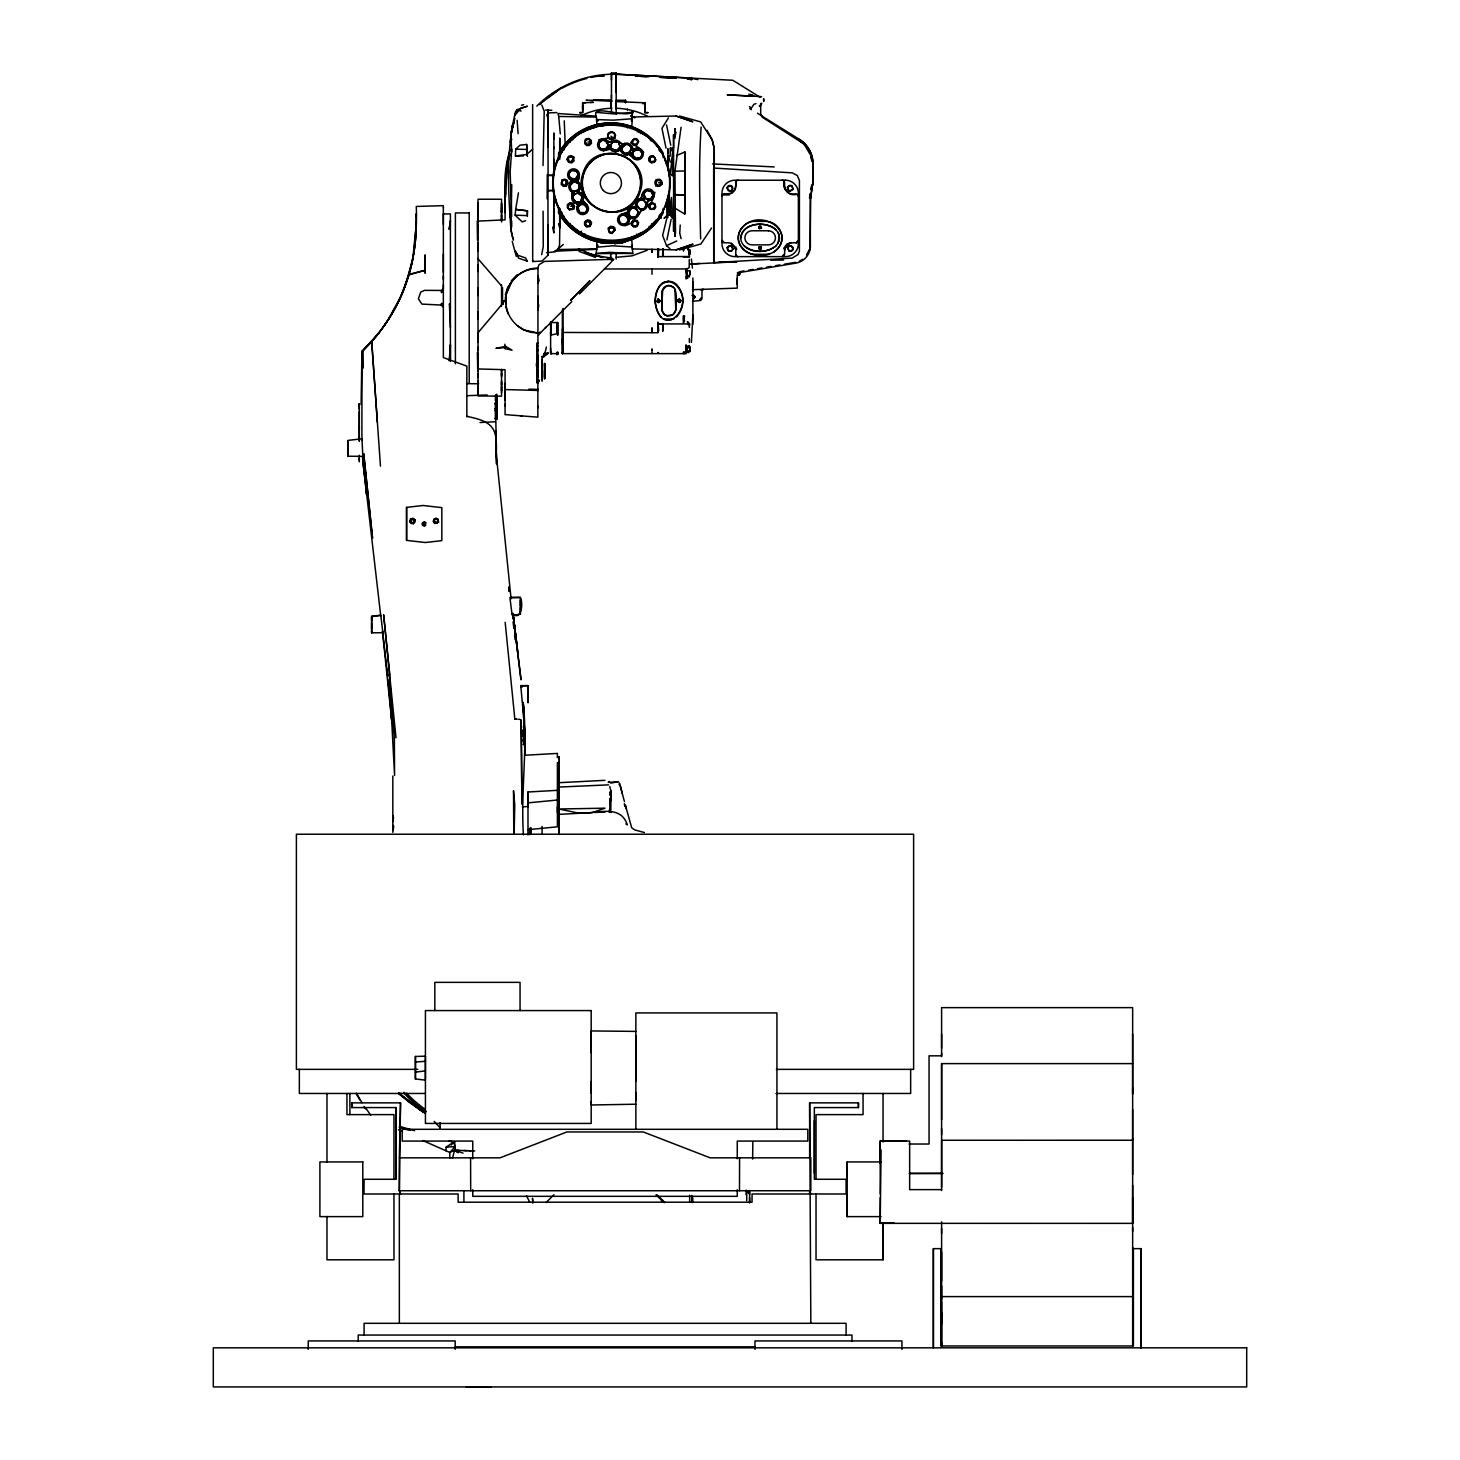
<?xml version="1.0" encoding="UTF-8"?>
<svg xmlns="http://www.w3.org/2000/svg" width="1460" height="1460" viewBox="0 0 1460 1460"><rect width="100%" height="100%" fill="white"/><g stroke="black" fill="none" stroke-linecap="round" stroke-linejoin="round"><path stroke-width="1.5" d="M348.119 450.611L348.119 440.373L361.971 438.785L362.828 456.396L348.119 456.213M348.119 454.407L348.119 452.107M348.119 444.588L348.119 452.764M348.119 452.673L348.119 456.414L348.119 446.431L348.119 447.599M399.346 1323.308L399.346 1193.988L363.996 1193.988L364.087 1179.278L395.824 1179.278L395.824 1107.574L351.732 1107.574L351.732 1102.866L400.533 1102.866L399.365 1190.74L400.533 1193.988L458.13 1193.988L458.13 1202.2L752.046 1202.2L752.046 1193.988L846.088 1193.988L846.088 1179.278L814.351 1179.278L814.351 1107.574L858.443 1107.574L858.443 1102.866L809.643 1102.866L809.643 1157.835M359.288 460.52L359.288 458.02M359.288 411.738L359.288 441.029L359.288 403.672L359.288 409.092M371.643 624.57L371.643 616.266L380.768 615.153L382.867 632.727L371.643 632.819L371.643 627.289M371.643 631.633L371.643 625.062M371.643 616.996L371.643 620.737M392.831 776.027L392.831 830.466L392.795 825.228M406.573 540.383L406.573 507.368L423.071 505.489L441.832 507.642L441.832 540.656L425.334 542.518L406.573 540.383L406.573 507.368M415.425 1078.976L415.425 1056.474L425.426 1056.164L425.407 1080.108L415.425 1078.976L415.425 1072.041M443.347 279.407L443.347 275.922M443.347 272.381L443.347 254.076M443.347 224.311L443.347 214.127M443.347 207.831L443.347 205.678L416.301 206.444C417.031 230.862 415.352 255.664 407.596 278.97A176.715 176.423 59.6 0 1 367.117 346.421L361.934 351.604L361.113 404.493M478.022 245.006L478.022 247.908L478.022 243.072M478.022 211.609L478.022 213.817M478.022 388.342L478.022 381.17M478.022 377.519L478.022 373.705M478.022 371.004L478.022 369.854M478.022 359.872L478.022 356.97M478.022 356.058L478.022 354.141M478.022 335.125L478.022 341.95M478.022 295.541L478.022 291.215M478.022 289.025L478.022 288.204M478.022 270.228C478.022 275.794 478.022 261.833 478.022 265.611M478.022 231.684L478.022 225.15M478.022 227.066L478.022 225.278M478.022 221.044L478.022 222.212M478.022 218.416L478.022 217.138M478.022 212.412L478.022 210.459M478.022 209.181L478.022 203.597M478.022 206.608L478.022 204.364M478.022 359.525L478.022 356.495M478.022 349.524L478.022 348.119M478.022 319.229L478.022 317.44M478.022 314.064L478.022 318.225M478.022 312.823L478.022 311.947M478.022 293.624L478.022 292.31M478.022 250.737L478.022 249.332M478.022 228.983L478.022 227.504M478.022 217.357L478.022 214.237M478.022 208.05L478.022 213.561M495.232 418.874L496.838 419.202L496.838 394.127M496.838 402.266L496.838 395.842L495.451 395.842L495.615 401.226L495.688 394.674M496.838 419.202L496.838 401.609M501.546 210.057L501.546 212.138M501.546 390.659L501.546 388.871M501.546 384.655L501.546 380.567M501.546 219.292L501.546 217.868L501.546 219.547M501.546 211.736L501.546 208.05M501.546 205.349L501.546 208.433M501.546 382.374L501.546 392.722M501.546 373.212L501.546 377.009M501.546 369.854L501.546 375.603M501.546 221.099L501.546 219M501.546 202.94L501.546 204.582M505.069 383.341L505.069 389.528M505.069 212.375L505.069 219.858L477.238 221.135L477.493 240.188M505.069 207.375L505.069 201.79M505.069 414.585L505.069 369.709L477.694 368.924L477.383 352.444M505.069 212.539L505.069 191.935M505.069 211.043L505.069 209.729M505.069 208.36L505.069 205.75M520.344 609.13L520.344 607.47M527.407 216.39L527.407 210.824L515.672 209.419L515.125 215.168L522.169 221.883L525.655 220.697M527.991 806.96L527.991 791.995L557.392 790.334M527.991 702.096L527.991 700.873M527.991 698.263L527.991 691.201M527.991 690.233L527.991 685.634L520.782 685.689L522.333 702.862M536.805 359.762L537.973 359.233L536.805 359.324L536.805 361.898L537.992 366.04L536.805 366.04L536.805 363.102L537.992 363.12L537.992 365.31M536.805 367.756L536.805 364.471L537.992 364.124C538.868 370.402 535.09 366.916 536.805 362.317L537.992 363.649L536.805 363.595M537.992 362.116L536.805 363.011L536.805 360.93L537.992 361.022L537.992 362.116L536.805 361.825M505.58 389.583L537.992 390.44L537.992 389.4L528.976 389.163M537.992 365.383L536.805 366.04M537.992 304.027L537.992 310.268L538.777 304.903M537.992 302.439L537.992 296.289M537.992 282.985L537.992 281.05M542.098 379.855L542.098 376.625M542.098 375.658L542.098 371.26M542.098 374.234L542.098 368.267M542.098 364.653L542.098 363.029M542.098 361.514L542.098 359.452M545.036 378.651L545.036 363.887L545.036 374.654M545.036 371.26L545.036 368.102M545.036 377.83L544.47 363.339M553.632 228.526L553.851 190.457L547.974 190.621L547.993 233.399M547.993 132.531L548.12 190.621L553.924 190.475M550.621 352.955L550.621 348.246M550.621 325.416L550.621 322.003M553.851 135.889L553.869 132.969L553.851 148.664M553.851 206.426L553.851 195.019M553.851 146.894L553.887 175.51L547.974 175.309L553.887 175.456L553.851 159.505M556.789 332.424C556.808 313.024 556.789 328.755 556.789 332.095M557.683 322.532L557.683 335.125L557.683 322.532L550.694 322.569L551.205 324.613M550.621 321.766L550.621 353.63L557.683 353.612L557.665 352.626L557.665 354.598L557.683 352.097M558.851 834.591L558.87 814.388L592.176 812.581L605.006 808.183L558.851 809.004L579.364 813.275M558.851 814.662L558.851 813.457M559.144 812.599L559.144 756.937L557.392 757.065M559.709 150.343L559.727 138.061L559.709 159.432M562.374 344.049L562.374 353.612L562.374 352.7M562.374 342.753L562.374 332.442M581.208 112.621L579.73 112.621L582.668 112.621L582.668 102.802L593.417 102.328L590.534 102.456M591.19 1101.497L591.19 1104.983L635.866 1104.216M591.19 1093.321L591.19 1081.458M591.19 1052.824L591.19 1030.942L635.866 1031.399M593.362 100.265L610.882 100.284L611.466 101.853L611.466 100.412L586.154 100.265M611.466 253.657C608.09 258.767 614.569 258.73 613.017 260.373M611.466 98.97L611.466 95.119M611.466 73.949L611.466 73L616.175 73L616.175 102.583L616.175 100.265L625.573 100.265L625.573 102.291M616.175 257.288L632.016 255.865L647.255 250.226M616.175 101.306L616.175 108.934M616.175 101.105L616.175 101.78M616.175 114.154L616.175 106.781M616.175 105.594L616.175 102.2M616.175 73L616.175 74.478M635.866 1100.53L635.866 1092.481M635.866 1081.422L635.866 1035.56M644.973 110.942L644.973 108.697M644.973 107.912L644.973 105.795M652.018 330.909L652.018 332.46L652.018 328.026L652.018 329.814M652.018 350.144L652.018 348.812M657.894 327.66L658.332 323.938L663.187 323.938L663.205 330.654L663.187 326.036M657.913 332.059L657.894 322.167L658.332 323.938M658.496 248.674L657.894 257.362L657.894 248.857L657.894 256.486L658.496 248.985L658.496 255.336M667.895 156.384L667.895 160.29M667.895 212.904L667.895 211.134M667.986 167.699L667.986 160.089L668.187 170.802M667.895 153.19L667.895 152.15M667.895 151.274L667.895 149.358M674.958 207.192L674.94 221.719M674.958 229.621L674.958 236.338L674.958 229.111M674.958 135.506L674.958 128.79L674.958 134.557M683.481 352.553L683.481 352.754M683.481 322.824L683.481 315.999L684.649 315.999L683.481 323.08M683.481 315.999L683.481 320.707L684.649 320.707M676.436 155.563L684.941 151.95L684.74 214.036L675.268 208.379L674.958 171.203L681.09 127.221M686.419 351.623L687.039 346.33L685.945 344.925L685.817 352.918M687.003 351.221C687.404 337.771 685.561 357.226 687.003 350.418M687.879 249.952L687.879 248.821M692.587 1202.584L692.587 1197.62L692.131 1202.036M691.419 342.388L692.88 314.922M692.88 324.357L692.88 281.598M692.88 278.002L692.88 290.941M714.195 215.806L714.269 148.446L712.334 140.215L700.654 121.892L679.429 115.979M737.264 284.116L737.264 280.995M737.264 278.331L737.264 281.652M749.601 1201.763L749.601 1197.456M749.601 1194.7L749.601 1191.834L749.601 1200.467M763.708 101.014L763.616 98.805M810.355 245.754L810.355 199.053L813.019 181.624L813.019 164.195A29.383 29.383 0 0 0 799.259 139.266L760.55 115.212M810.008 249.733L810.61 196.844M810.829 1323.308L809.643 1102.866M814.351 1173.402L814.351 1120.495M881.055 1216.618L847.183 1216.618L847.183 1161.941L881.055 1161.941M1132.65 1185.283L1132.65 1223.37L880.179 1223.352L880.27 1216.472M880.27 1197.638L880.252 1223.37M883.044 1259.816L883.044 1223.425L883.044 1259.816L816.03 1259.816L816.03 1193.988M933.378 1248.647L933.378 1347.799L933.378 1248.647L940.879 1248.647L940.879 1345.992L1133.398 1345.992L1133.398 1248.647L1140.88 1248.647L1140.88 1347.799L1140.88 1248.647M941.609 1301.553L941.609 1346.357L941.609 1342.707M941.609 1285.785L941.609 1299.783M941.609 1281.004L941.609 1228.462M941.609 1187.217L941.609 1063.61L1132.65 1063.61M941.609 1048.225L941.609 1034.027M941.609 1189.626L909.653 1189.626L909.653 1141.081L880.161 1141.081L880.161 1163.31M1132.65 1248.428L1132.65 1227.331M1132.65 1174.497L1132.65 1034.027M1132.65 1197.693L1132.65 1223.37M348.119 440.756L348.119 445.482M348.119 454.936L348.119 456.396M359.288 437.033L359.288 438.785M371.643 632.892L371.643 631.249M442.909 292.164L442.909 290.449L424.477 290.357L420.699 292.164L418.381 298.807L421.94 304.1L441.102 305.049L443.347 307.166M443.347 284.919L443.347 288.478L441.814 290.394M478.022 361.788L478.022 360.675M527.991 697.478L527.991 695.617M532.626 104.591L532.699 261.559L542.061 261.048L547.883 255.336L547.883 224.895M557.683 353.612L557.683 352.444M557.683 333.628L550.621 335.125M562.374 353.612L562.374 341.822M609.805 795.171L609.824 792.05M611.466 80.099L611.466 74.606M610.864 810.063L610.882 789.988L610.663 791.776M616.175 259.041L616.175 253.657M619.113 784.567L619.442 783.126M644.973 106.689L644.973 105.321M657.894 353.265L657.894 352.572M658.496 352.517L657.894 353.101M663.187 327.496L662.694 330.873M687.003 347.681L687.003 346.75L687.003 348.83M686.985 351.385L689.832 351.604L689.886 346.75L689.941 350.601L688.554 350.601M702.096 289.372L703.392 289.317L701.986 290.887L701.968 298.771L700.727 300.486L692.496 301.308M713.739 262.526L713.703 168.046L792.324 172.864L797.251 175.492L799.405 180.383L799.405 251.138L798.091 254.533L792.178 258.11L713.739 262.599L713.703 168.046M739.49 1190.74L739.581 1157.835M758.798 247.452L759.273 249.277L760.952 249.386L761.335 247.178L758.798 247.452L759.894 246.63M478.022 388.068L478.022 386.955M511.821 225.168L510.982 230.333L511.748 184.69M537.992 367.719L537.992 364.434M536.805 362.39L537.992 363.12L537.973 359.233M547.153 198.852L547.263 174.507M547.883 255.336L547.974 231.866L547.774 248.547M652.018 269.151L652.018 274.261M686.401 270.118L686.419 271.177C685.999 266.286 688.536 285.977 685.981 268.969L605.279 268.969M361.934 439.898L361.971 438.785M415.425 1056.474L415.461 1072.115L425.426 1070.892M538.339 381.772L538.339 380.622M539.233 380.093L539.196 381.498M543.102 211.225L543.266 246.521L541.697 254.642M562.374 344.14L562.374 309.739M609.805 812.399L609.824 809.935M657.913 325.416L658.533 331.256M663.187 323.938L663.187 329.212M686.419 351.659L685.999 353.63M763.671 101.488L763.689 99.043M536.805 360.93L537.992 361.204M544.489 363.613L544.434 378.943M562.976 353.028L562.976 328.336M689.85 351.495L689.905 347.772L688.554 347.827M611.156 107.985L610.736 100.265M692.423 289.701L737.264 288.131L737.264 274.863L739.49 274.863L740.822 272.363M512.113 615.007L509.905 597.505L520.344 597.432C523.665 604.203 521.001 621.285 512.113 613.82M520.344 609.568L520.344 614.277L513.135 615.098L512.953 613.437L521.019 679.849L514.467 626.887L515.544 634.078M526.64 144.449L527.352 155.964L526.64 144.449L519.997 145.179L515.708 149.157L515.417 155.964L526.531 154.504L532.59 149.303M673.516 216.007L673.626 231.374L673.571 134.74L673.589 148.099M746.042 1194.736L746.096 1190.155M392.813 832.383L393.78 826.05M496.583 463.805L495.561 404.621L495.287 419.257M510.909 597.596L520.344 597.432L520.344 598.636M652.018 250.463L652 252.452L652.018 249.185M662.731 330.927L662.731 328.646M752.63 1159.094L752.849 1142.012M881.092 1149.896L880.179 1223.352M559.892 219.365L559.545 245.499L557.592 249.55L554.435 251.211L596.629 249.332M611.649 150.544L609.331 144.631L606.94 149.577L603.4 150.727M400.533 1193.988L399.365 1190.74L399.346 1157.835L400.533 1102.866M543.029 165.564L544.215 111.179L541.788 104.974M684.74 214.036L684.941 151.95M452.472 1158.127L454.607 1150.243L454.79 1141.611M514.157 834.061L514.741 804.661L513.519 790.718L513.792 833.97M543.886 353.557L543.832 356.55L542.098 356.568L542.098 381.334M551.278 332.424L550.913 330.033M670.304 148.154L672.877 151.804L670.25 173.85L672.439 175.821L672.586 148.007L670.304 148.154L670.14 156.165L668.68 156.22L670.25 162.133M685.999 279.024L686.419 276.305M616.649 243.418L622.416 242.67L623.402 240.352L626.048 239.75M506.474 179.142L506.875 164.104L509.394 154.085M551.296 323.627L551.004 332.369M625.5 102.93L625.573 100.265M658.496 330.562L658.496 326.712M505.47 414.64L537.846 417.159L537.992 267.435L539.05 264.643L544.543 261.395L613.802 259.278L612.014 261.084M662.749 248.656L662.731 255.537M670.414 210.112L670.25 215.277L672.512 218.197L671.527 197.556L670.414 210.112L672.549 213.635L670.25 215.277L668.789 204.929M529.524 834.664L529.743 828.221L530.929 831.798M609.112 781.428L608.254 782.396L618.474 781.72L610.718 783.126M557.392 812.618L557.392 806.851M433.875 521.64L435.19 519.03L437.087 519.267L438.109 521.293L437.124 522.881L433.875 521.64L433.912 519.249L435.956 518.3L438.183 519.377L438.529 522.297L434.624 523.465L433.182 521.548L433.912 519.249M676.126 249.879L692.788 244.221L676.126 249.879L632.034 248.93M689.284 259.442L689.175 267.636L686.401 269.425M523.428 834.901C520.563 790.718 528.064 746.571 523.154 702.388L524.998 755.24L557.392 753.415L557.392 757.539M603.381 242.853A60.243 60.243 0 0 1 558.559 212.959L558.578 212.795M609.842 810.044L609.86 798.346M568.433 177.664C570.641 182.025 576.791 179.306 579.401 183.157A5.877 5.877 0 0 1 578.908 190.713L577.594 191.899L580.259 192.592A5.877 5.877 0 0 1 583.288 196.242L582.942 200.44L586.464 204.29A5.877 5.877 0 0 1 585.095 214.091A5.877 5.877 0 0 1 576.755 208.762C576.499 203.925 583.014 203.177 583.507 198.651A6.333 6.333 0 0 0 581.39 193.286L577.594 191.899L579.583 189.837M686.182 349.688L686.401 345.527M628.548 222.632L629.315 219.219L627.745 210.642M680.214 225.041L679.758 233.198L681.108 238.673M689.795 250.737L689.85 249.733L689.905 253.182M416.301 216.938L416.301 214.401M559.436 153.829L560.366 150.763A59.951 59.951 0 0 1 661.38 150.763L662.292 153.373A59.367 59.367 0 0 0 559.472 153.373L559.436 158.337M537.992 389.4L537.992 390.495M441.394 292.693L441.358 290.759L442.909 290.449M411.3 519.267L410.37 521.676L411.464 522.954L413.235 523.082L414.494 520.143L411.008 519.505L409.694 521.603L411.118 523.465L413.472 523.665L415.041 521.913L414.841 519.669L413.089 518.428L410.57 518.939L409.694 521.603M511.73 149.175L510.161 171.897L511.675 216.536M813.092 181.314L810.428 198.852M505.525 296.69L505.16 301.964L503.919 300.742M674.958 138.39L675.652 131.783L675.177 136.181M558.559 153.464L558.559 157.607M779.202 240.663C782.414 220.058 742.282 218.416 740.767 237.816A11.169 11.169 0 0 0 743.925 245.59C753.999 257.161 785.973 250.846 778.125 232.341M631.687 127.403L632.381 118.753L613.2 120.158L596.483 119.592L597.03 125.341M527.242 214.018L527.498 210.861L515.672 209.419L518.446 192.811M631.815 120.742L632.6 111.708C625.081 119.866 585.716 99.828 597.943 121.016L596.483 119.592M502.532 303.735L502.514 287.529M611.466 259.26L611.466 257.27M647.09 206.134L647.893 200.641A5.877 5.877 0 0 0 654.189 195.603A5.877 5.877 0 0 0 649.536 189.034A5.877 5.877 0 0 0 642.692 193.268L640.976 198.651A5.877 5.877 0 0 0 635.538 204.564L636.195 207.575L633.64 206.9M687.806 352.572L687.934 351.276M515.672 111.179C505.872 149.942 508.135 190.804 510.982 230.333M637.272 200.403L640.976 198.651L642.692 193.268M512.058 125.505L510.361 142.332L511.803 139.321M570.732 206.298L573.78 205.969L572.867 208.433L570.312 209.327L568.852 208.671L571.937 209.09L573.579 207.393L573.196 204.528L570.404 203.305L568.378 204.418L567.739 206.718L569.473 209.875L572.758 209.364L574.51 206.481L572.922 203.323L569.984 202.721L567.356 204.674L567.411 207.685L569.473 209.875M812.673 185.018L813.001 164.232A29.328 29.328 0 0 0 799.222 139.302M688.737 251.941L688.956 254.496M506.857 172.28L507.314 167.918M689.321 277.053L689.467 275.776M689.357 348.046L689.412 345.546M526.531 154.504L527.115 149.468L515.708 149.157M571.754 197.867L574.163 192.72L570.678 191.004L574.163 192.72L571.991 196.206A5.877 5.877 0 0 0 576.682 203.652L577.795 205.422L576.755 208.762M413.782 253.93L415.735 238.454L416.301 213.543M579.401 174.725L577.941 181.788L580.313 185.146M636.724 204.564C636.596 200.221 642.619 198.195 645.211 201.662L646.141 205.075L644.389 208.251A5.001 5.001 0 0 1 639.717 208.981L636.724 204.564L638.093 207.886L642.619 210.313M782.213 256.632A2.354 2.354 0 0 0 784.567 254.277L784.768 248.985M638.896 214.364L641.141 210.441M422.962 1140.607L449.808 1152.469L454.607 1150.243L455.1 1146.556L453.64 1142.158L449.315 1140.88M621.65 241.265L621.467 242.524L618.164 242.98L624.369 242.177L614.551 243.546L624.369 242.177M567.958 158.1L568.141 160.782L570.312 162.297L572.867 161.403L573.543 158.118L571.207 156.293L568.962 156.84L566.955 159.523L568.725 162.352L571.681 162.9L573.944 161.038L573.233 156.585L571.134 155.691L568.506 156.311L566.955 159.523M590.971 141.766L590.077 144.193L587.614 145.106L584.949 142.368L586.062 139.704L589.037 139.229L590.99 141.675L590.077 144.193L587.486 145.069L584.949 141.73L586.445 139.466L589.128 139.266L590.971 141.766L587.942 142.058M632.6 111.708L631.486 121.271L632.381 118.753M635.812 202.831L636.195 207.575L634.589 207.046A5.877 5.877 0 0 0 627.563 211.171L628.877 216.919L634.753 218.434M688.445 352.663L688.609 351.641M661.508 182.518L660.614 184.909L658.15 185.821L655.704 184.015L656.106 180.93L659.993 180.2L661.489 183.12L658.022 185.803L655.485 183.102L656.544 180.474L659.993 180.2L661.508 182.518L658.478 182.792M608.966 133.28L607.944 135.762L608.966 138.262L607.652 137.477C606.812 132.367 613.601 130.341 615.5 135.232L614.697 138.153L610.006 139.503L607.652 137.477L607.926 133.718L610.846 131.692L613.948 132.586L615.5 135.232L613.693 138.536L610.079 139.047M628.53 212.758L628.822 210.933C630.756 206.17 638.458 207.977 637.965 213.142L636.122 216.536C623.949 221.938 630.027 200.166 637.637 210.988L637.965 213.324C637.418 218.252 629.826 218.836 628.694 213.981M628.165 219.694L626.778 223.015L623.457 224.402L620.61 223.489L618.73 219.073C621.887 208.05 634.808 222.778 623.457 224.402M758.871 226.738L758.999 228.435L761.427 228.344L760.751 226.172L758.871 226.738L759.784 226.081L761.554 228.107L759.273 228.709L758.963 226.629M669.209 192.537L666.253 203.67M810.264 193.76L809.515 198.067L810.264 193.906M811.012 189.453L811.76 185.164M442.38 305.304L442.69 303.643M811.012 189.727L811.76 185.566M413.472 523.665L410.296 521.056M434.022 520.271L435.956 518.3M740.767 237.816C742.757 222.084 766.555 220.934 776.428 230.041M573.524 160.436L572.576 156.84L568.305 157.479L568.926 161.713L572.867 161.403M596.008 253.584L609.203 252.343L632.801 253.438L596.008 253.584L597.724 244.933L597.085 247.196L612.707 245.809L632.326 247.032L631.614 238.126M688.7 347.042L688.591 345.983M666.892 239.933L671.144 219.31M758.926 247.251L760.368 249.587L761.335 247.178M661.143 218.233L661.362 217.266M662.694 256.066L662.731 248.912M514.905 118.169L511.292 132.623L511.803 130.36M537.992 268.439L530.217 269.425A31.244 31.061 -0.7 0 0 514.413 278.623C503.755 289.481 502.842 307.896 512.04 319.959A32.065 31.116 0 0 0 530.911 332.26L537.992 333.044L523.72 329.905L517.296 325.671M689.503 257.051L688.554 248.674M511.292 132.623L514.23 120.706L512.296 128.425M388.086 319.886L400.898 296.325L409.037 274.352L425.097 270.282L425.134 273.257L425.152 254.843L425.097 270.282L408.873 274.863L411.72 264.169M760.258 106.051L761.554 103.879M363.266 350.309L377.866 334.139A176.131 174.634 -27.2 0 0 404.73 287.054L412.669 259.862L416.301 224.165L413.983 252.726L408.326 276.688A176.003 174.762 -29.7 0 1 370.457 342.845L361.934 351.604L361.916 439.898M627.362 212.339L624.059 213.853A5.877 5.877 0 0 0 617.653 218.781A5.877 5.877 0 0 0 622.234 225.442A5.877 5.877 0 0 0 629.132 221.208L627.38 212.284L621.923 214.018M736.461 180.912L735 189.928L731.716 193.268L723.758 194.235M441.467 304.684L441.905 303.242L440.993 304.118M414.494 520.143L414.366 521.913M505.324 294.81L507.861 286.799M551.205 352.499L550.621 353.63M510.306 153.921L506.875 164.104L505.908 194.18M778.125 243.309L779.202 234.987M633.348 151.621L632.873 155.18L636.213 158.501L640.32 157.735L642.108 154.596L641.123 151L637.418 149.267L633.348 151.621L632.873 155.18M569.947 186.04C570.532 180.73 578.744 180.821 579.364 186.04L578.452 189.471L575.368 191.351A5.001 5.001 0 0 1 570.951 189.636L569.911 186.04L573.415 182.117M662.676 288.971L661.745 310.049L663.023 313.134C666.581 318.043 674.885 316.017 675.816 310.049C675.652 302.476 679.94 283.149 666.235 285.813L661.745 291.398L661.727 309.867L664.464 314.575L666.946 315.762L673.042 314.703L675.816 309.867L674.885 288.971M722.207 195.914L722.645 194.727M507.186 290.157C511.529 277.4 524.341 267.727 537.992 268.166M517.004 109.646L514.832 115.395L520.764 108.204L527.389 106.233L517.004 109.646L521.111 111.069M544.361 353.284L548.321 353.083L544.033 356.568L542.098 356.568L544.014 356.568L546.442 347.005M751.261 108.332L753.816 104.372L756.006 103.605M538.777 335.034L539.963 332.059M784.294 249.222L788.728 243.364L791.284 242.615M583.525 198.396L579.912 203.323L574.692 202.94M591.172 239.696L595.753 240.499M807.635 253.182L806.741 255.372L809.059 249.843M629.205 126.746L624.186 125.414L629.205 126.746L627.198 126.618M569.546 183.723L571.006 180.036L577.977 181.788L579.2 176.258A5.877 5.877 0 0 0 575.386 169.159A5.877 5.877 0 0 0 568.068 172.536A5.877 5.877 0 0 0 570.988 180.036L570.915 182.117A5.877 5.877 0 0 0 571.937 191.88L571.991 196.206M569.692 171.933L568.798 175.346L571.608 179.069L575.386 179.106L578.233 174.105L575.441 170.4L571.645 170.346L568.98 173.521L569.436 177.08M636.889 203.341L639.078 200.494M507.204 290.868L511.109 282.601M699.778 299.848L700.964 297.986M689.631 271.049L687.003 270.538L687.003 275.612M410.57 518.939L413.089 518.428M625.008 154.65L629.096 154.267L632.052 156.366A5.877 5.877 0 0 0 640.155 159.177A5.877 5.877 0 0 0 642.455 150.928A5.877 5.877 0 0 0 634.078 149.121L632.326 148.007A5.877 5.877 0 0 0 623.383 144.011L620.555 143.262A5.877 5.877 0 0 0 610.791 142.222L608.711 142.332A5.877 5.877 0 0 0 600.553 139.704A5.877 5.877 0 0 0 598.436 147.989A5.877 5.877 0 0 0 606.849 149.614L610.462 149.267L609.294 146.529L605.426 150.398M646.926 202.502L647.893 200.641L649.883 200.458M688.025 276.341L687.514 278.477M511.748 281.762L506.237 293.989L505.744 304.082M668.424 117.895L661.946 128.352L666.034 148.172M614.989 242.926L622.927 241.867C627.398 242.086 611.265 244.13 615.755 242.853M711.549 227.997L700.891 244.002L679.356 249.97M414.841 519.669L412.851 518.884M544.361 355.674L547.938 353.101M383.852 326.109L387.21 321.255M567.21 184.015L564.089 185.821L561.625 183.978L562.009 180.967L564.764 179.799A2.993 2.993 0 0 1 567.21 181.642M577.083 206.791L582.942 200.44M633.111 225.898L635.41 226.519L637.764 224.657L637.089 221.409L634.516 220.533L632.198 222.376L632.381 225.022L635.301 226.519L637.783 224.694L637.126 221.446L634.607 220.515M676.546 316.966C698.117 291.58 657.602 260.008 655.084 301.983C661.161 341.768 696.913 307.129 676.546 284.481A11.169 11.169 0 0 0 668.771 281.324L663.296 282.765M609.076 811.997L609.659 809.15M633.092 221.117L632.381 225.022M760.788 104.408L761.718 103.185M785.352 247.561L786.283 246.338A15.604 15.604 0 0 1 789.312 243.601A5.877 5.877 0 0 1 792.251 242.816L796.649 242.743M609.294 146.529L606.94 149.577L610.499 149.303M783.728 248.255L787.269 243.71M554.471 197.282L555.457 200.659L554.034 195.33L556.716 203.725L563.177 215.751M501.382 305.049L477.602 333.227M377.027 335.179L361.934 351.604L362.646 350.893L362.81 368.084L362.646 350.893M451.14 1145.041L453.64 1142.158L449.297 1140.972M669.246 176.332L668.479 168.429L664.702 159.523M615.664 151.84L620.5 148.957L621.431 151.913M619.989 243.035L618.584 242.615L623.329 241.995M655.065 222.194L651.051 226.245L655.065 222.194L652.985 223.763M610.846 131.692L610.134 132.458C618.839 130.597 613.054 144.65 608.181 137.167L607.944 135.762M651.635 224.858L656.142 219.967M540.072 333.3L546.095 327.077M511.329 280.776L517.333 274.626M436.759 523.082L438.055 520.581L437.087 519.267M545.036 328.336L571.754 301.636M579.474 293.916L611.138 262.252M546.04 1202.602L553.942 1194.718M573.579 207.393L574.51 206.481M688.883 256.504L657.894 256.632M637.418 148.081L632.454 150.599L630.574 144.704M617.89 151.311L620.5 148.957L620.902 150.636A5.877 5.877 0 0 0 627.435 154.778L629.096 154.267M563.268 244.459L557.592 249.55L596.227 248.857M617.689 150.033L620.08 146.511L618.273 142.222L612.981 141.894L610.645 145.233L611.576 148.829L616.558 150.508L624.643 143.39L620.062 146.62L618.401 142.332C614.332 138.846 608.273 144.485 611.503 148.811L616.558 150.508M646.014 190.713L643.641 194.125L646.014 198.852L650.722 198.852L653.04 195.622L650.722 190.713L646.014 190.713L643.696 193.943L646.014 198.852M610.955 136.181L612.835 137.751M578.415 178.047L570.896 182.044L576.736 181.113L579.401 183.157M612.397 140.872L608.747 142.314L607.561 140.689M796.339 242.232L797.434 241.374M625.208 242.031L625.811 241.283M788.09 244.532L789.312 243.601M773.69 252.087C797.032 234.677 766.409 210.569 746.662 223.544C724.981 239.896 749.017 262.07 769.803 253.949M776.428 245.59C767.212 253.219 753.123 253.237 743.925 245.59M539.835 103.952L561.644 87.892M635.502 148.391L632.454 150.599L631.833 146.365M663.789 287.51L668.771 285.43L673.772 287.51M425.773 522.753L424.696 526.002L422.415 524.98L422.707 522.644L424.787 522.059L425.7 525.399L422.98 525.6L422.25 523.447L424.276 521.968L425.827 522.716M634.096 150.636L639.443 149.668L642.108 153.337A4.891 4.891 0 0 1 640.301 157.716L636.213 158.501L633.348 156.311M687.003 270.392L687.003 273.933M581.226 132.641C561.972 144.138 550.383 167.298 553.413 189.618M658.88 302.494L660.285 300.742L658.259 298.953L656.854 301.38L658.88 302.494L657.274 302.056L657.839 299.063L660.248 300.997L658.57 302.548M446.103 1150.827L446.103 1147.177L453.64 1142.158M631.998 156.293L631.231 152.844L629.041 154.267L634.48 159.049M621.96 242.433L623.511 241.448M558.121 762.667L559.144 762.083L559.144 787.944M799.35 261.212L802.726 259.332M657.894 255.628L658.442 256.449M906.039 1141.081L881.201 1141.081M618.492 240.571L617.087 241.32L621.084 240.225M657.894 331.256L657.894 329.996M573.999 180.675L578.215 178.485L572.831 180.638L569.655 179.197M583.197 131.619L600.005 125.359L613.091 124.465M627.289 154.833L631.231 152.844M640.703 233.637L628.22 238.929M580.715 115.906L585.077 113.935A75.172 75.062 -89.9 0 1 611.777 108.241M563.669 179.909L561.461 182.336L563.98 185.803L567.429 183.194L565.933 180.2M611.247 260.756L613.236 259.844M623.365 241.794L624.971 241.046M693.281 299.263L695.179 296.727L692.587 295.23M536.805 365.42L537.992 364.872L536.805 364.252M666.691 204.309L667.001 217.722L662.621 235.425L666.527 245.645L676.765 240.991M611.065 226.811L608.637 228.764L608.875 231.319L611.028 232.833L614.295 230.899C614.989 221.829 602.907 231.428 611.849 232.815L614.459 229.822L612.543 226.993M536.805 363.011L537.992 362.573M587.559 220.515L584.949 223.179L587.176 226.41L590.734 224.712L589.822 221.135M619.277 242.798L624.077 242.159L622.708 242.597M674.264 318.682L665.942 319.758M435.19 519.03L438.183 519.377M585.205 203.414L581.865 202.885L577.795 205.422L576.682 203.652L581.865 202.885L586.792 204.601M521.494 105.248L523.665 104.664M523.209 732.154L524.359 731.88L524.505 741.498M437.124 522.881L433.875 521.421M571.499 170.437L576.846 171.404M692.058 295.449L693.664 295.139L695.216 296.927L692.752 299.227M642.582 103.623L644.973 103.587L644.973 112.621L647.875 112.621L644.973 112.621L644.973 102.802L616.175 101.561M668.771 281.324C653.021 283.313 651.945 307.038 660.997 316.966M739.527 271.743L743.998 270.903M748.505 270.228L752.977 269.406M757.485 268.731L761.956 267.892M766.464 267.216L770.935 266.395M775.442 265.72L779.895 264.88M784.403 264.205L795.627 262.326M737.3 272.929L795.773 263.147A17.63 17.63 0 0 0 810.446 245.827M495.086 403.051L496.838 402.741L496.838 404.055L495.068 404.238M623.402 240.352L611.065 241.593L594.001 238.929M737.957 272.546L739.563 272.29M523.264 734.544L524.432 734.362M675.104 77.49L671.856 77.928L676.29 77.928M618.383 242.926L621.467 242.524L620.555 240.845M639.078 199.126L644.28 199.272L642.455 195.512M700.855 290.065L702.442 289.865M760.039 96.652L761.627 96.725M379.691 615.572L371.643 616.485L371.643 619.88M622.325 242.652L601.392 242.67M546.551 252.69L555.493 251.777M527.991 829.663L557.392 826.816L557.392 762.722L559.144 762.649M547.555 112.986L556.808 112.548M527.991 802.854L557.392 800.043M632.801 112.274L613.601 113.898L596.008 112.329M671.618 319.758L663.296 318.682M647.145 190.238L652.109 191.899L653.076 195.457L650.722 198.852L647.145 199.326M640.21 200.02C644.973 198.56 648.313 205.477 644.28 208.36A5.128 5.128 0 0 1 639.553 208.926L638.093 207.886M699.705 263.439L690.616 264.077L736.953 261.76L718.721 262.399M415.516 1061.986L425.426 1061.31M446.103 1147.177L455.1 1146.556L449.808 1152.469L449.808 1158.163M522.297 806.832L527.991 806.486M585.77 102.674L582.668 102.802L582.668 112.621M579.857 813.183C595.698 814.114 620.555 803.456 627.289 824.882L625.865 823.878M604.969 780.333L558.851 782.706L558.851 833.824M558.851 787.068L608.583 784.86M597.633 76.303L604.184 75.993M480.011 422.524L495.341 421.776M580.021 203.396L584.876 203.159L582.942 200.385M683.28 256.942L688.792 256.923M594.311 812.49L605.006 812.034M466.853 395.696L487.147 394.966M523.191 733.522L524.377 733.486L523.173 731.825M494.794 410.588L496.838 410.534M674.958 171.203L684.941 170.948M632.016 117.001L676.053 116.033L692.606 121.691L676.053 116.033M523.154 730.146L524.341 730.128L523.1 729.69M770.825 260.19L783.509 260.044M587.285 100.265L586.92 100.265M399.091 1093.467L401.427 1093.467M880.27 1222.768L893.921 1222.75M469.208 212.941L455.392 212.941L455.392 363.759M443.347 213.927L450.41 213.927L450.41 361.368M657.894 323.938L688.226 323.938M562.976 332.46L657.894 332.734L657.894 328.044M537.992 343.082L536.805 343.082L536.805 382.958L537.992 382.958M536.805 345.892L537.992 345.892M536.805 349.834L537.992 349.834M536.805 350.783L537.992 350.783M685.835 353.63L562.976 353.63L562.976 308.334M536.805 355.236L537.992 355.236M536.805 356.824L537.992 356.824M536.805 357.755L537.992 357.755M536.805 369.526L537.992 369.526M536.805 370.457L537.992 370.566M536.805 370.803L537.992 370.803M536.805 372.063L537.992 372.063M536.805 372.263L537.992 372.263M536.805 373.212L537.992 373.212M536.805 373.76L537.992 373.76M536.805 376.424L537.992 376.516M536.805 377.446L537.992 377.446M536.805 380.148L537.992 380.148M523.209 726.806C524.943 726.916 525.381 744.363 523.647 744.436L523.392 731.223M522.862 730.931L524.085 730.931L524.122 736.515M522.899 734.745L524.669 734.745L524.706 736.515L522.936 736.515M523.574 735.621L524.742 735.621L523.246 703.191L524.998 755.24L523.191 702.862L524.56 730.876M523.337 741.498L524.633 741.498L524.596 739.235L523.428 739.235L523.465 741.498M523.136 740.33L524.286 740.33L524.195 736.515M523.154 744.436L524.322 744.436M417.815 1069.359L296.398 1069.359L296.398 834.226L913.613 834.226L913.613 1069.359L776.392 1069.359M425.006 1093.467L299.337 1093.467L299.337 1069.359M775.99 1093.467L910.657 1093.467L910.657 1069.359M909.087 1144.02L929.053 1144.02L929.053 1055.835L941.609 1055.835L941.609 1052.988M399.346 1157.835L500.032 1157.835L566.881 1131.956L643.294 1131.956L710.144 1157.835L810.829 1157.835L810.829 1190.74L399.346 1190.74M941.609 1296.608L1132.65 1296.608L1132.65 1345.992M455.191 1346.813L754.984 1346.813M580.076 112.621L581.098 112.621M515.417 155.964L523.373 155.964M723.704 194.91L729.416 194.91M521.895 687.35L521.767 685.689L527.991 685.707M523.355 739.235L524.596 739.235M466.269 1386.927L491.18 1387L483.972 1386.927M469.499 1386.927L491.18 1387L478.059 1386.927M593.599 100.265L611.466 101.069M514.851 719.159L516.822 719.178L514.851 719.159L505.16 622.307M523.154 733.285L524.377 733.486M466.853 383.633L478.679 383.779M596.337 116.143L557.921 113.515L558.724 116.453L596.592 117.092M796.266 194.436C788.619 196.279 781.958 188.796 784.239 181.368M739.399 273.75L738.03 273.239L738.377 274.863M523.319 735.055L524.505 735.073L524.523 739.235M545.547 110.102L551.862 110.266M674.958 194.727L684.941 194.983L674.958 194.563M642.71 102.729L644.973 102.802L644.973 103.879M642.382 198.706L640.976 198.651L644.28 199.272M458.166 1152.579L454.607 1150.243L459.024 1150.389M463.696 1150.553L467.145 1150.681M468.934 1150.736L471.105 1150.809M458.203 1152.579L454.607 1150.243L474.774 1150.936M515.125 215.168L527.115 215.606M616.175 74.204L732.792 80.263L759.93 97.145M616.485 74.223L685.288 77.8A64.642 64.642 0 0 1 697.88 79.625M536.805 364.471L537.992 364.507M494.758 408.654L496.838 408.745M712.553 163.903L774.202 166.933M646.689 76.668L635.337 76.066L648.97 76.687M660.303 77.38L673.899 78.092M727.701 94.863L754.236 96.251M660.322 77.289L676.217 78.128M727.226 94.827L760.587 96.579M607.086 257.799L611.466 258.091L592.924 255.135L584.839 252.27L602.761 257.288L592.924 255.135L578.525 248.729M619.241 242.579L620.5 242.652L619.277 241.028M495.341 418.363L496.838 418.473M759.766 246.649L761.445 247.324M593.253 239.841L597.14 241.94L606.52 243.327M522.297 416.082L520.362 415.772M597.432 241.94L602.87 243.017L601.921 242.889M518.519 719.233L519.87 719.415M687.295 78.931L691.31 79.588M748.761 94.225L752.667 94.918M574.638 181.971L577.959 183.339M624.351 125.469L626.194 126.326L624.186 125.414L625.245 125.651M495.579 399.127L496.838 399.383M495.068 403.435L496.838 404.055M676.126 77.654L674.319 77.216A4.708 4.708 0 0 0 671.856 77.763M620.555 143.262L623.383 144.011M619.368 150.234L620.902 150.636L619.387 150.234A5.877 5.877 0 0 1 611.302 150.234L609.331 144.631M399.237 1127.485L410.114 1130.405M644.426 832.547L634.516 829.846L631.651 827.656L625.355 805.044L626.139 808.493M399.42 1126.299L414.603 1130.734M454.607 1150.243L462.984 1153.072M588.873 237.013L595.552 239.294M466.853 416.355C492.44 421.557 497.75 427.579 496.126 453.056L511.091 598.783M578.927 251.284L595.479 257.453M441.102 305.049L442.672 305.651M623.986 213.78L631.158 218.252A5.877 5.877 0 0 0 638.914 214.273L641.141 210.441A5.877 5.877 0 0 0 647.309 204.564L646.962 202.429M631.012 116.052L634.79 117.676M630.793 115.869L634.753 117.585M398.398 1129.73L402.504 1131.555M632.709 218.635L624.479 213.689L628.913 217.339L629.223 220.861M633.184 144.504L636.815 144.449L637.983 142.076L637.144 139.996L634.607 139.065L631.979 141.73L633.111 144.449L637.089 144.193L637.746 140.817L635.757 139.174L633.092 139.704L632.381 143.573M586.08 225.898L589.84 225.917L590.698 222.23L588.727 220.624L586.062 221.154L585.351 225.022M615.025 74.35L616.686 75.135M523.082 730.712L524.286 731.296L524.596 736.515M622.234 224.238L619.387 222.048M667.676 165.382L666.508 164.232L667.895 164.962M536.805 366.478L537.992 367.062M688.335 276.305L688.755 275.484M523.227 731.843L524.432 732.5M689.649 275.429L689.868 270.538M647.656 116.252L642.546 113.935A75.135 75.044 89.9 0 0 615.864 108.241M638.896 131.528L644.042 134.63M628.274 126.892L627.471 126.692M424.951 1113.031L398.854 1093.412M639.48 131.108L650.43 138.773M762.083 117.11L802.964 143.317M632.326 147.989L634.078 149.121M757.521 113.187L759.601 114.592M424.276 1112.739L409.055 1102.191L398.507 1092.628M570.185 178.047L575.55 179.032L578.051 175.948L577.594 172.371M426.119 1111.461L415.772 1104.253L403.927 1092.354M749.746 108.533L751.352 109.683M573.087 204.4L569.236 203.707L568.141 207.813M398.945 1094.069L422.707 1111.772L398.744 1092.901M731.04 243.601L734.052 246.338M798.784 140.014L801.522 142.222M572.137 226.044L577.101 230.279M731.351 243.163L735.949 249.624M749.418 106.525L750.422 107.401M666.527 245.645L669.957 248.693M762.102 116.143L760.697 114.008L760.697 103.404M800.409 141.109L804.405 144.704M660.65 1199.299L663.862 1202.292M656.745 1194.7L664.975 1202.584M656.051 1194.718L663.935 1202.602M434.204 1121.408L440.19 1127.795M477.73 258.42L501.401 285.759M554.599 195.968L555.712 200.166M687.003 348.538L686.401 346.002M622.453 151.311L625.318 153.501L629.315 152.789C633.165 150.052 630.538 143.554 625.847 144.248L621.814 148.336C623.219 161.531 639.115 145.233 625.683 144.285L622.453 146.62L621.978 150.179M687.368 321.565L687.915 323.865M619.496 141.803L620.61 143.281M782.213 180.219A2.354 2.354 0 0 1 784.567 182.573L784.567 186.351A5.877 5.877 0 0 0 785.352 189.289L786.283 190.512M520.782 685.689L521.092 687.35M804.241 144.43L810.483 154.942M723.083 241.101L723.886 242.251M362.007 1102.702L356.459 1093.358M365.73 1108.03L370.676 1115.148M659.154 148.829L662.712 154.34M359.726 1099.818L356.112 1093.394M529.743 1202.255L526.531 1195.722M707.005 130.323L712.06 139.466L714.269 148.446L714.269 194.691M747.666 1191.469L748.524 1193.276M539.16 281.068L537.973 275.593L537.992 281.251M722.134 240.991L722.663 242.141M628.001 218.471C626.869 213.635 619.314 214.164 618.73 219.073L618.912 220.916M570.093 187.884C571.699 194.527 582.266 190.22 578.707 184.307M546.624 114.774L548.011 118.041L548.029 134.393M552.665 227.194L553.869 232.961L553.851 208.068M393.671 817.928L392.813 815.647L392.849 821.724M438.109 521.293L438.529 522.297M688.755 324.248L689.412 327.423M611.211 100.357L611.466 112.712M610.499 811.103L611.046 812.49M735.749 246.941L736.698 249.368M810.829 1193.97L809.643 1190.74L809.643 1193.988M558.724 116.453L560.275 133.827M362.938 462.181L362.774 457.801M555.457 200.659L554.873 197.009M505.817 306.545L507.97 313.681M512.223 235.863L513.445 240.134M450.41 307.366L449.388 303.826L450.41 327.277M512.898 238.637L510.927 229.585L511.785 233.782M571.918 191.88L572.685 194.691M558.559 223.617L559.727 227.869L559.727 217.285M509.649 214.456L511.62 221.646M620.153 785.498L624.442 801.595M512.223 241.283L516.274 256.358M619.661 783.527L622.27 793.51M736.223 254.806L736.479 255.956M688.554 322.167L688.773 323.189M666.527 124.903L670.779 145.233M382.867 632.727L382.666 631.45M811.158 156.603L812.143 161.64M739.161 273.257L739.453 274.863M811.012 156.676L811.705 160.655M511.201 220.278L511.839 223.964M609.824 786.575L610.243 789.057M624.332 803.62L624.789 806.431M513.135 615.098L512.934 613.82M632.326 247.032L632.052 245.189L632.801 253.438M784.567 186.351L784.768 187.865M362.974 462.382L366.697 495.049L366.186 486.089M691.784 1195.503L692.587 1202M517.023 645.557L513.062 614.697L518.008 653.332M509.248 591.264L508.7 586.938L509.211 591.519M611.448 100.265L611.466 101.543M512.953 613.437L515.289 632.034M513.026 614.039L515.052 630.264M513.062 614.423L514.851 628.877M522.424 703.994L522.954 708.502M382.556 631.195L387.74 675.87M362.883 461.561L380.768 616.156M513.099 621.814L513.847 628.493M514.614 635.155L515.125 639.608M691.419 259.077L692.423 268.111M614.788 134.448L614.97 136.236M388.214 680.287L389.145 689.138M389.619 693.555L390.55 702.406M382.447 631.176L391.901 722.517L391.243 709.031M389.747 674.739L383.633 614.788L395.988 737.774M685.981 268.969L686.383 277.856M505.069 405.898L505.069 404.329M387.046 669.246L387.648 675.907M388.068 680.342L391.937 722.536M759.419 105.467L759.51 106.452M495.615 430.663L496.364 455.776M689.686 323.719L689.795 325.105M511.712 152.004L511 135.981M596.739 242.743L597.085 247.196M517.114 120.34L518.117 133.645M380.476 466.196L371.698 341.457L377.373 422.36M362.554 457.144L362.737 459.772M559.436 207.831L560.366 215.386A59.951 59.951 0 0 0 597.122 241.429M559.436 212.339L559.472 212.777A59.367 59.367 0 0 0 597.195 240.845M365.365 472.42L365.766 479.208M366.168 485.998L366.697 495.049M365.42 472.62L365.675 477.11M700.617 238.911C699.833 201.644 698.61 164.451 701.147 127.056M669.191 191.461L670.25 215.277L670.195 210.806M595.826 239.458L595.881 241.028M564.254 120.833L565.166 143.919M496.126 452.928L496.473 463.952M746.772 1191.323L746.717 1200.704M523.483 734.745L523.538 736.515M393.452 732.008L393.251 725.237L393.488 729.708M503.134 300.724L503.226 304.446M652.018 353.466L652.018 349.707M675.268 208.379L675.524 233.034M689.868 252.489L689.886 254.697M689.339 338.464L689.412 342.37M667.895 205.221L667.895 197.136L667.895 209.017M662.694 323.974L662.731 327.168M609.842 798.62L609.897 803.73M559.727 227.869L559.654 208.579M553.833 137.404L553.851 139.101M544.47 377.392L544.452 370.475M537.809 406.081L537.827 408.015M504.85 344.25L504.886 348.757M548.011 118.041L547.938 109.774L547.993 147.132M542.098 363.649L542.098 362.664M627.326 109.062L627.344 110.029M551.26 352.097L551.278 353.922L551.278 352.535M524.268 729.854L524.286 731.296M532.699 260.446L532.699 261.559M663.205 255.664L663.187 248.802L663.187 254.752M610.846 791.338L610.882 800.901M562.374 329.029L562.374 331.529M556.789 323.664L556.789 324.613M542.098 363.193L542.098 368.942M478.022 202.666L478.022 211.043M470.595 1157.835L470.686 1190.74M1132.65 1138.581L1132.65 1140.242L941.609 1140.26L941.609 1190.612M1132.65 1087.937L1132.668 1094.087L1132.65 1089.744M880.161 1141.081L880.252 1193.988M749.601 1200.978L749.601 1202.985M737.264 283.24L737.264 284.317M689.667 1195.229L689.667 1201.872M616.175 75.135L616.175 92.619M550.621 332.059L550.602 334.34L551.205 332.095M527.991 688.609L527.991 694.887L527.991 686.857M527.991 702.808L527.991 697.989L527.991 700.453M520.344 600.37L520.344 605.79M520.344 609.678L520.344 612.561M520.344 612.853L520.344 613.894M505.069 199.345L505.069 201.553L505.069 186.186L505.069 188.541M501.546 203.707L501.546 217.175L501.546 215.277M501.546 211.353L501.546 212.412M501.546 386.845L501.546 388.342M478.022 267.8L478.022 269.315M478.022 316.528L478.022 312.221M478.022 347.279L478.022 349.98M478.022 384.746L478.022 382.374L478.022 392.722L478.022 391.608M478.022 385.148L478.022 387.32M478.022 389.254L478.022 390.349M371.625 621.139L371.643 626.942M359.288 426.411L359.288 428.82M359.288 404.183L359.288 405.807M348.119 440.975L348.119 443.293M1132.65 1089.014L1132.65 1007.637L941.609 1007.637L941.609 1056.675M1132.65 1109.29L1132.65 1231.638M1132.65 1247.351L1132.65 1297.192M941.609 1063.61L941.609 1119.747M941.609 1128.598L941.609 1134.748M941.609 1221.837L941.609 1233.517M941.609 1345.992L941.609 1251.968M941.609 1312.85L941.609 1324.037M901.933 1349.332L901.933 1340.937L754.984 1340.937L754.984 1349.332M883.044 1093.467L883.044 1142.067M863.061 1093.467L863.061 1114.619L816.03 1114.619L816.03 1179.278M858.443 1102.866L858.443 1107.574M851.965 1340.937L851.965 1335.06L358.211 1335.06L358.211 1340.937M847.183 1161.941L847.183 1180.173M847.183 1193.824L847.183 1216.618M846.088 1335.06L846.088 1323.308L364.087 1323.308L364.087 1335.06M776.939 1129.31L776.939 1012.93L635.866 1012.93L635.866 1129.31M737.264 1158.765L737.264 1141.081L807.8 1141.081L807.8 1129.31L402.193 1129.31L402.193 1141.081L472.748 1141.081L472.748 1158.765M737.264 1189.699L737.264 1196.324L472.748 1196.324L472.748 1189.699M689.941 250.846L689.941 253.602M689.941 271.706L689.941 274.48M684.649 351.86L684.649 353.63M683.481 351.86L683.481 353.63M667.895 148.646L667.895 166.385A2.354 2.354 0 0 0 667.33 164.852M667.895 200.385L667.895 217.504M663.187 157.607L663.187 153.19A60.243 60.243 0 0 0 656.361 143.573L654.792 141.821A60.243 60.243 0 0 0 558.578 153.154M663.187 208.543L663.187 212.959A60.754 60.754 0 0 1 656.27 222.705L654.701 224.42A60.243 60.243 0 0 1 617.945 242.907M663.187 250.189L663.187 254.259M611.466 73L611.466 101.999M582.668 108.697L582.668 109.737M562.374 339.012L562.374 340.527M559.144 756.937L559.144 759.839M558.559 208.543L558.559 212.959M542.098 826.451L542.098 834.299M530.929 827.473L530.929 833.605M527.991 791.995L527.991 834.919M520.344 599.02L520.344 608.784M520.052 1010.576L520.052 982.361L434.825 982.361L434.825 1010.576M505.069 390.513L505.069 400.296M501.546 221.957L501.546 199.235L478.022 199.235L478.022 395.97L501.546 396.153L501.546 369.362M501.546 284.901L501.546 306.235M478.022 215.204L478.022 219.274M478.022 337.625L478.022 339.121M478.022 383.177L478.022 391.152M469.208 212.649L469.208 382.757M466.853 416.83L466.853 366.132L443.347 357.572L443.347 207.685M463.915 1190.648L463.915 1201.489M455.191 1349.332L455.191 1340.937L308.243 1340.937L308.243 1349.332M440.117 1122.594L440.117 1129.31M395.824 1107.574L395.824 1179.278M393.963 1179.278L393.963 1114.619L346.951 1114.619L346.951 1093.467M393.963 1193.988L393.963 1259.816L326.967 1259.816L326.967 1216.509M371.643 623.931L371.643 628.293M359.288 455.283L359.288 461.871M351.732 1102.866L351.732 1107.574M349.889 1093.467L349.889 1114.619M326.967 1093.467L326.967 1161.941M425.864 1111.881A116.982 116.964 0 0 1 403.69 1092.591M424.696 1108.943A115.395 115.376 0 0 1 406.647 1093.211M505.689 196.534A108.953 108.953 0 0 1 510.215 149.413M536.769 106.124A108.953 108.953 0 0 1 619.514 74.35M738.121 256.632A2.354 2.354 0 0 1 735.785 254.277L735.785 250.499A5.877 5.877 0 0 0 734.982 247.561A15.604 15.604 0 0 0 732.263 244.532A5.877 5.877 0 0 0 728.102 242.816L724.324 242.816A2.354 2.354 0 0 1 721.97 240.462M738.121 180.219A2.354 2.354 0 0 0 735.785 182.573L735.785 186.351A5.877 5.877 0 0 1 734.982 189.289A15.604 15.604 0 0 1 731.04 193.249A5.877 5.877 0 0 1 728.102 194.034L724.324 194.034A2.354 2.354 0 0 0 721.97 196.388M784.567 250.499A5.877 5.877 0 0 1 786.283 246.338M798.383 196.388A2.354 2.354 0 0 0 796.029 194.034L792.251 194.034A5.877 5.877 0 0 1 789.312 193.249A15.604 15.604 0 0 1 785.352 189.289M798.383 240.462A2.354 2.354 0 0 1 796.029 242.816M539.361 104.7A108.168 108.168 0 0 1 544.288 100.302M547.701 97.564A108.168 108.168 0 0 1 556.716 91.305M562.392 88.001A108.168 108.168 0 0 1 586.865 78.42M591.136 77.416A108.168 108.168 0 0 1 604.13 75.446M506.219 172.207A108.332 108.332 0 0 1 507.879 161.348M611.466 74.825A4.708 4.708 0 0 1 612.598 74.35M614.423 243.218A60.243 60.243 0 0 1 605.279 243.072M654.901 192.227A44.968 44.968 0 0 1 648.751 207.302M634.242 221.5A44.968 44.968 0 0 1 624.971 225.771M614.97 227.851A44.968 44.968 0 0 1 610.882 228.034M591.099 223.471A44.968 44.968 0 0 1 587.504 221.5M574.145 208.999A44.968 44.968 0 0 1 570.951 203.761M566.005 186.15A44.968 44.968 0 0 1 566.005 180M570.951 162.388A44.968 44.968 0 0 1 574.145 157.151M587.504 144.65A44.968 44.968 0 0 1 591.099 142.679M598.746 139.777A44.968 44.968 0 0 1 614.97 138.298M630.647 142.679A44.968 44.968 0 0 1 643.732 152.387M648.751 158.848A44.968 44.968 0 0 1 650.795 162.388M655.741 180A44.968 44.968 0 0 1 655.741 186.15M626.231 240.425A59.367 59.367 0 0 0 662.292 212.777L661.38 215.386A59.951 59.951 0 0 1 625.738 241.155M640.502 232.596A2.646 2.646 0 0 1 636.633 234.202M660.267 214.182A2.646 2.646 0 0 1 659.026 215.788M651.598 223.909A2.646 2.646 0 0 1 648.97 226.555M581.244 133.554A2.646 2.646 0 0 1 581.938 132.367M582.485 131.947A2.646 2.646 0 0 1 584.493 131.674M659.026 150.362A2.646 2.646 0 0 1 659.993 151.329M585.131 234.202A2.646 2.646 0 0 1 581.244 231.227M637.272 131.674A2.646 2.646 0 0 1 639.279 131.947M640.246 132.915A2.646 2.646 0 0 1 640.502 133.554M564.034 216.135A2.646 2.646 0 0 1 561.753 212.174M609.55 124.939A2.646 2.646 0 0 1 612.196 124.939M623.913 241.593A59.951 59.951 0 0 1 618.365 242.561M604.02 242.634A59.951 59.951 0 0 1 597.833 241.593M627.198 238.893A2.646 2.646 0 0 1 625.336 239.659M602.177 126.29A2.008 2.008 0 0 1 603.582 125.706M572.794 226.555A2.646 2.646 0 0 1 570.148 223.909M594.129 127.805A2.646 2.646 0 0 1 596.428 126.491M570.148 142.24A2.646 2.646 0 0 1 572.794 139.594M561.407 152.661A2.646 2.646 0 0 1 564.034 150.015M650.284 139.941A2.646 2.646 0 0 1 651.251 140.908M627.198 127.257A2.646 2.646 0 0 1 627.617 127.805M601.301 126.381A2.646 2.646 0 0 1 603.582 125.067M450.41 344.907L450.41 358.594L449.187 360.711L450.41 344.907M450.41 220.898L449.187 229.183L450.41 220.898M556.789 353.284L556.789 353.284M582.668 105.795L582.668 107.912L582.668 105.795M683.481 249.295L683.481 250.755L683.481 247.817L683.481 249.295M556.808 352.389L556.789 354.652L556.789 352.535M505.598 347.553L505.543 348.739L512.095 350.199L505.653 346.349L495.944 348.32L505.598 347.553M532.517 1198.459L532.827 1202.839L532.517 1198.459M649.298 158.538L650.302 161.64L653.277 162.096C656.945 160.746 654.555 154.869 650.977 156.53L649.298 158.538M787.469 247.798L789.55 251.394L793.072 249.66C794.587 245.955 788.418 243.929 787.469 247.798M727.208 187.537L728.157 190.585L731.861 190.658L732.391 186.497L729.27 185.457A2.884 2.884 0 0 0 727.098 188.285L729.653 191.224L731.825 190.639L732.975 188.285L730.803 185.457L727.208 187.537M573.087 196.644L573.561 200.202L576.408 202.393L580.35 201.754L582.358 198.469C583.233 191.698 572.046 191.661 572.904 198.469L576.408 202.393L580.496 201.662L582.175 196.644L578.197 193.14A5.128 5.128 0 0 0 573.835 195.001L573.087 196.644M578.087 207.539L579.693 212.485L585.351 212.649C592.979 206.189 577.539 199.4 577.904 209.382L579.839 212.576L583.361 213.434L585.57 212.521L587.34 208.762L583.854 204.218L580.277 204.692L578.087 207.539M608.09 144.212C608.893 149.449 601.045 151.566 599.002 146.712L599.33 142.496L602.56 140.178L606.247 141.036L608.09 145.471L605.316 149.175L601.611 149.23L598.928 146.456L599.33 142.496A4.435 4.435 0 0 1 604.623 140.306L608.09 144.212M787.542 187.19L789.167 191.041L793.017 189.49L791.776 185.749L789.55 185.457L787.542 187.19M649.298 205.531L650.375 208.725L654.317 208.433L655.011 205.239L652.565 203.305L650.047 204.218L649.426 207.502L651.853 209.327L654.992 207.448L654.573 204.473L652.656 203.323L649.298 205.531M591.537 222.778L589.968 226.574L586.591 227.03L584.62 224.895L584.548 221.957L587.212 219.931L589.986 220.423L591.537 222.778M638.567 222.778L636.998 226.574L633.622 227.03L631.651 224.895L631.578 221.957L634.224 219.931L636.998 220.423L638.567 222.778M649.408 158.1L650.375 161.713L654.591 161.111L655.029 158.209L653.295 156.457L649.408 158.1M787.579 247.434L789.203 251.339L791.776 251.102L793.255 248.93L790.699 245.627L787.579 247.434M638.586 141.62L636.305 145.525L633.53 145.398L631.377 141.547L634.589 138.481L637.217 139.101L638.586 141.62M727.317 247.434L728.905 251.284L731.825 250.901L732.957 248.948L731.515 246.01L728.887 245.827L727.08 248.237L728.175 250.883L731.15 251.321L732.993 248.985L730.803 245.718L727.317 247.434M680.834 300.486L679.721 302.384L677.367 301.18L678.955 298.917L680.834 300.486M649.134 204.309L648.568 207.064L650.174 209.364L654.317 209.309L655.777 207.046L655.029 203.779L651.635 202.666L649.134 204.309M582.96 173.539C569.528 209.546 629.589 229.384 639.973 192.063C653.551 155.691 593.235 136.419 582.96 173.539M680.834 300.888L679.411 302.494L677.294 300.486L679.703 299.063L680.834 300.888M615.153 229.859L612.142 233.454L609.44 232.87L608.09 228.18L610.718 226.245L613.82 226.902L615.153 229.859M793.236 188.687L790.316 191.224L788.236 190.366L787.36 187.92L788.838 185.749L791.502 185.548L793.236 188.687M561.188 153.3L556.771 162.9A58.199 58.199 0 0 0 556.771 202.703C572.083 252.708 650.85 252.708 666.143 202.703A58.199 58.199 0 0 0 666.143 162.9C652.036 117.658 583.361 111.489 561.188 153.3M585.46 139.375L584.712 143.774L586.847 145.617L589.402 145.398L591.483 143.317L591.154 140.306L588.672 138.371L585.46 139.375M655.777 159.815L654.682 161.987L651.635 163.009L649.043 161.147L648.587 158.811L650.047 156.202L653.295 155.727L655.777 159.815M562.009 180.018L561.206 184.489L563.341 186.351L566.571 185.858L568.049 183.248L567.265 180.328L564.545 179.142L562.009 180.018M667.895 214.875L664.264 218.233L667.895 214.875M783.089 255.427L783.947 254.551L783.089 255.427M589.767 280.886L570.659 300.285L589.767 280.886M635.702 205.933L634.607 207.046L635.702 205.933M662.019 184.033L659.938 186.132L657.383 186.351L655.266 184.489L654.974 181.514L657.036 179.471L659.591 179.251L661.727 181.095L662.019 184.033M615.5 243.054L614.551 243.546L616.777 243.236L615.5 243.054M631.158 218.252L629.315 219.219L631.176 218.252M942.795 1173.42L909.288 1173.457L942.795 1173.402M785.443 180.219L734.891 180.219A12.939 12.939 0 0 0 721.97 193.14L721.97 243.692A12.939 12.939 0 0 0 734.891 256.632L785.443 256.632A12.939 12.939 0 0 0 798.383 243.692L798.383 193.14A12.939 12.939 0 0 0 785.443 180.219M765.46 221.373L754.875 221.373A16.461 16.461 0 0 0 738.432 237.816A16.461 16.461 0 0 0 754.875 254.277L765.46 254.277A16.461 16.461 0 0 0 781.921 237.816A16.461 16.461 0 0 0 765.46 221.373M768.398 230.771L751.936 230.771A7.063 7.063 0 0 0 744.892 237.816A7.063 7.063 0 0 0 751.936 244.879L768.398 244.879A7.063 7.063 0 0 0 775.461 237.816A7.063 7.063 0 0 0 768.398 230.771M537.992 374.709L536.805 374.709L537.992 374.928M591.19 1010.576L425.426 1010.576L425.426 1123.434L591.19 1123.434L591.19 1010.576M362.81 1161.941L319.904 1161.941L319.904 1216.618L362.81 1216.618L362.81 1161.941M1246.694 1347.835L213.306 1347.835L213.306 1386.927L1246.694 1386.927L1246.694 1347.835M691.894 79.497L687.459 78.95L691.912 79.479M527.151 261.066L518.647 258.201L514.979 250.573L517.935 255.299L525.691 257.982L527.151 261.066M365.511 1108.633L364.215 1106.79L365.511 1108.633M579.31 192.227L578.908 190.713L579.31 192.227M372.537 538.065L363.723 453.768L372.537 538.065M394.382 738.048L389.327 674.921L394.565 775.479L394.382 738.048M521.548 755.367L521.129 719.853L521.895 804.113L521.548 755.367M603.4 190.548A10.585 10.585 0 0 0 621.102 185.821A10.585 10.585 0 0 0 608.145 172.846A10.585 10.585 0 0 0 603.4 190.548M582.065 233.709A58.783 58.783 0 0 0 670.25 182.792A58.783 58.783 0 0 0 582.065 131.893A58.783 58.783 0 0 0 582.065 233.709M596.775 208.251A29.383 29.383 0 0 0 640.849 182.792A29.383 29.383 0 0 0 596.775 157.351A29.383 29.383 0 0 0 596.775 208.251M596.921 207.995A29.09 29.09 0 0 0 640.557 182.792A29.09 29.09 0 0 0 596.921 157.589A29.09 29.09 0 0 0 596.921 207.995"/></g></svg>
